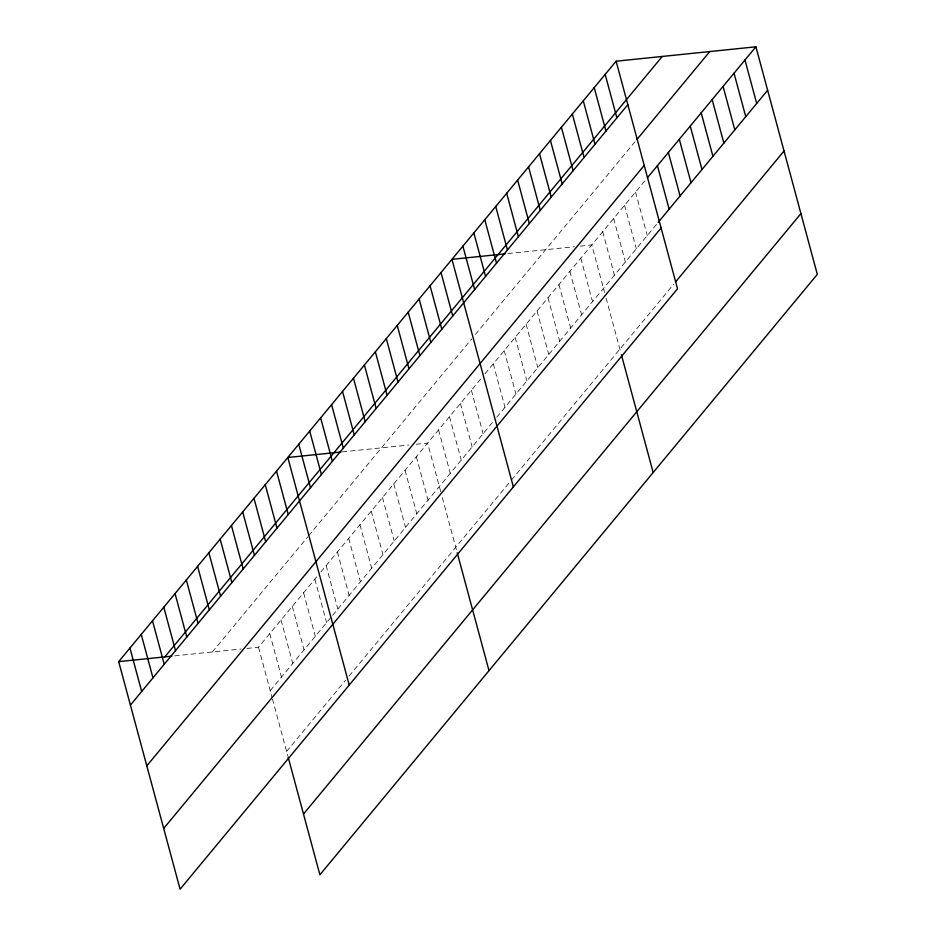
<?xml version="1.0" encoding="UTF-8"?>
<svg xmlns="http://www.w3.org/2000/svg" width="936" height="936" viewBox="0 0 936 936"><rect width="100%" height="100%" fill="white"/><g stroke="black" fill="none" stroke-linecap="round" stroke-linejoin="round"><path stroke-width="0.7" stroke-dasharray="4.68 3.51" d="M212.355 651.994L307.757 536.831M308.623 535.778L471.756 338.867M475.406 334.456L634.994 141.816M246.952 648.426L258.488 647.232L317.468 576.049M320.931 571.861L482.332 377.044M485.07 373.733L645.571 179.993M270.211 690.698L331.789 616.368M332.666 615.315L494.056 420.498M496.794 417.199L658.207 222.358M286.603 751.444L345.583 680.261M349.058 676.073L510.448 481.256M511.36 480.156L673.686 284.205M507.885 253.586L574.458 246.73M580.226 246.133L591.763 244.939L604.609 292.547M342.33 451.877L408.868 445.021M416.075 444.272L427.612 443.091L440.833 492.067M174.611 655.879L241.184 649.022M635.532 192.102L647.267 235.568M624.593 205.312L636.316 248.777M613.653 218.521L625.377 261.986M602.702 231.73L614.437 275.196M606.095 298.069L621.013 353.328M580.823 258.149L592.546 301.614M569.872 271.358L581.607 314.824M558.932 284.567L570.656 328.033M547.993 297.777L559.716 341.242M537.042 310.998L548.777 354.451M526.102 324.207L537.826 367.661M515.163 337.416L526.886 380.87M504.211 350.626L515.947 394.079M493.272 363.835L504.995 407.289M471.381 390.253L483.116 433.707M460.442 403.463L472.165 446.917M449.502 416.672L461.226 460.126M438.563 429.881L450.286 473.335M442.318 497.589L457.236 552.86M416.344 456.698L428.068 500.152M405.066 470.305L416.789 513.77M393.787 483.912L405.51 527.377M382.508 497.531L394.243 540.985M371.241 511.138L382.964 554.592M359.962 524.745L371.686 568.21M348.683 538.352L360.418 581.818M337.416 551.971L349.14 595.425M326.137 565.578L337.861 609.032M314.859 579.185L326.594 622.651M303.592 592.792L315.315 636.258M292.313 606.411L304.036 649.865M281.034 620.018L292.769 663.472M269.767 633.625L281.49 677.091M258.488 647.232L272.084 697.601M272.446 698.981L287.738 755.621"/><path stroke-width="1.4" d="M616.11 61.203L677.512 288.768L180.086 889.2L118.685 661.635L616.11 61.203L755.914 46.8L817.315 274.365L319.89 874.797L288.112 757.013M164.818 656.885L662.243 56.452M130.408 705.1L627.834 104.656M636.819 139.616L709.78 51.55M146.8 765.847L644.225 165.415M647.396 177.793L755.914 46.8M658.207 222.358L767.637 90.254M163.695 828.442L661.12 228.01M675.511 282.005L784.029 151.012M303.498 814.039L800.923 213.607M505.089 253.878L451.959 259.342L513.361 486.907M340.938 452.018L287.808 457.493L349.21 685.047M118.685 661.635L171.814 656.171M744.974 60.009L756.697 103.463M734.023 73.219L745.758 116.672M723.083 86.428L734.807 129.882M712.144 99.637L723.867 143.103M701.193 112.846L712.928 156.312M690.253 126.056L701.977 169.521M679.314 139.265L691.037 182.731M668.362 152.474L680.098 195.94M657.423 165.684L669.146 209.149M605.171 74.412L616.894 117.866M594.22 87.621L605.955 131.075M583.28 100.831L595.004 144.284M572.341 114.04L584.064 157.494M561.389 127.249L573.125 170.703M621.387 354.721L653.164 472.505M550.45 140.458L562.173 183.912M539.51 153.668L551.234 197.133M528.559 166.877L540.294 210.343M517.62 180.086L529.343 223.552M506.68 193.296L518.404 236.761M495.729 206.505L507.464 249.97M484.789 219.714L496.513 263.18M473.85 232.924L485.573 276.389M462.899 246.133L474.634 289.598M441.02 272.551L452.743 316.017M430.069 285.761L441.804 329.226M419.129 298.97L430.852 342.436M408.19 312.179L419.913 355.645M397.238 325.389L408.974 368.854M457.236 552.86L489.013 670.656M386.299 338.598L398.022 382.063M375.359 351.807L387.083 395.273M364.408 365.028L376.143 408.482M353.469 378.238L365.192 421.691M342.529 391.447L354.253 434.901M331.578 404.656L343.313 448.11M320.639 417.865L332.362 461.319M309.699 431.075L321.422 474.529M298.748 444.284L310.483 487.738M276.529 471.1L288.265 514.554M265.262 484.708L276.986 528.173M253.984 498.315L265.707 541.78M242.705 511.933L254.44 555.387M231.438 525.541L243.161 568.994M220.159 539.148L231.882 582.613M208.88 552.755L220.615 596.22M197.613 566.374L209.336 609.827M186.334 579.981L198.058 623.434M175.055 593.588L186.791 637.042M163.788 607.195L175.512 650.66M152.509 620.814L164.233 664.267M141.231 634.421L152.966 677.875M129.964 648.028L141.687 691.482"/></g></svg>
